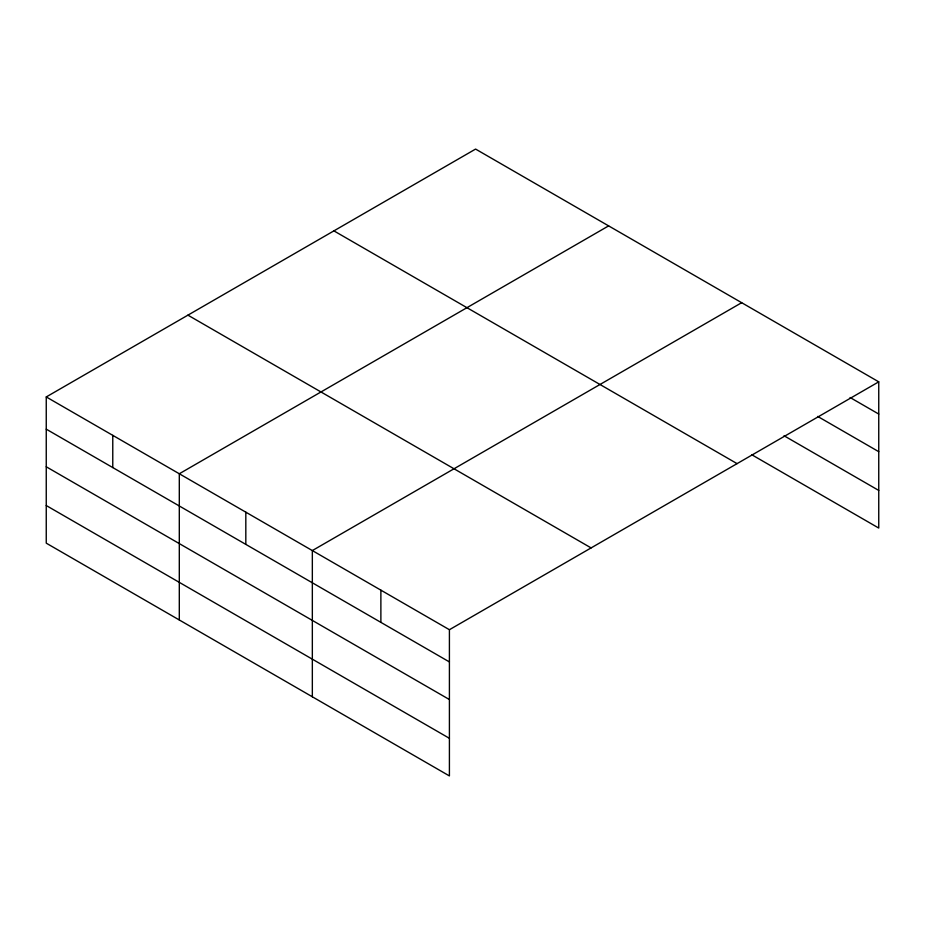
<?xml version="1.0" encoding="UTF-8"?>
<svg xmlns="http://www.w3.org/2000/svg" width="925" height="925" viewBox="0 0 925 925"><rect width="100%" height="100%" fill="white"/><g stroke="black" fill="none" stroke-linecap="round" stroke-linejoin="round"><path stroke-width="1.39" d="M46.25 396.941L449.411 629.717L449.411 775.925L46.25 543.16L46.25 396.941L475.589 149.075L878.75 381.84L878.75 528.059L751.643 454.672M608.627 225.885L179.3 473.762L179.3 619.97M741.677 302.695L312.338 550.572L312.338 696.791M449.411 629.717L878.75 381.84M850.087 397.507L878.75 414.053M817.688 416.423L878.75 451.678M784.042 435.756L878.75 490.435M333.902 230.868L737.075 463.633M187.925 315.147L591.098 547.912M46.25 429.165L449.411 661.93M46.25 466.778L449.411 699.543M46.25 505.536L449.411 738.312M380.88 590.138L380.88 622.363M245.819 512.161L245.819 544.386M112.769 435.351L112.769 467.564"/></g></svg>
